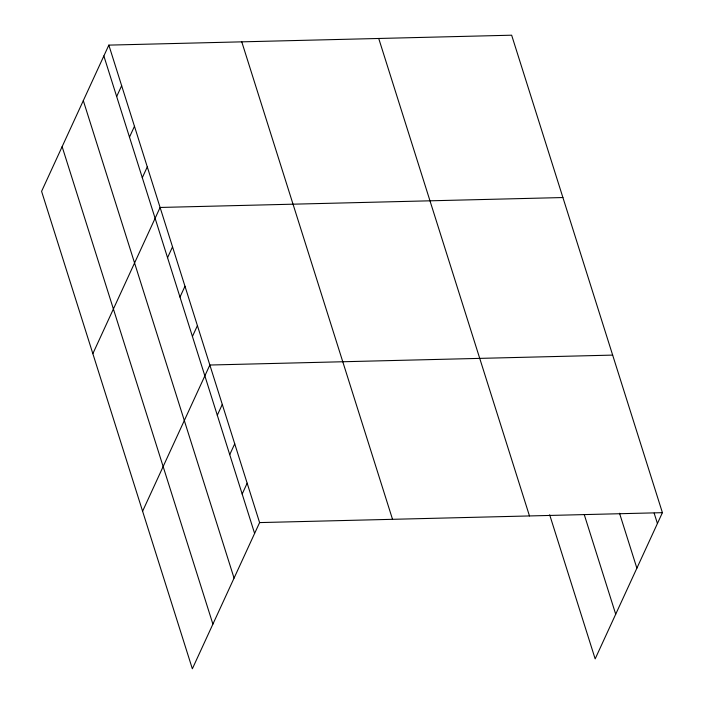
<?xml version="1.0" encoding="UTF-8"?>
<svg xmlns="http://www.w3.org/2000/svg" width="704" height="704" viewBox="0 0 704 704"><rect width="100%" height="100%" fill="white"/><g stroke="black" fill="none" stroke-linecap="round" stroke-linejoin="round"><path stroke-width="1.06" d="M108.838 45.118L41.589 191.33L192.35 668.8L259.6 522.588L108.838 45.118L511.65 35.2L662.411 512.67L595.162 658.882L549.666 514.791M116.67 96.545L121.66 85.703M129.483 137.13L134.473 126.289M142.296 177.707L147.286 166.874M92.849 353.672L160.098 207.46L562.91 197.542M167.552 257.69L172.533 246.849M179.986 297.079L184.976 286.246M192.43 336.468L197.41 325.635M142.595 511.236L209.845 365.024L612.656 355.106M217.298 415.254L222.288 404.413M229.742 454.643L234.722 443.81M242.176 494.032L247.157 483.199M259.6 522.588L662.411 512.67M654.148 513.137L657.422 523.503M619.529 513.242L636.874 568.181M584.285 514.694L615.71 614.205M378.726 38.474L529.478 515.944M241.771 41.844L392.524 519.314M103.858 55.959L254.61 533.43M83.31 100.628L234.062 578.098M62.137 146.661L212.898 624.122"/></g></svg>
